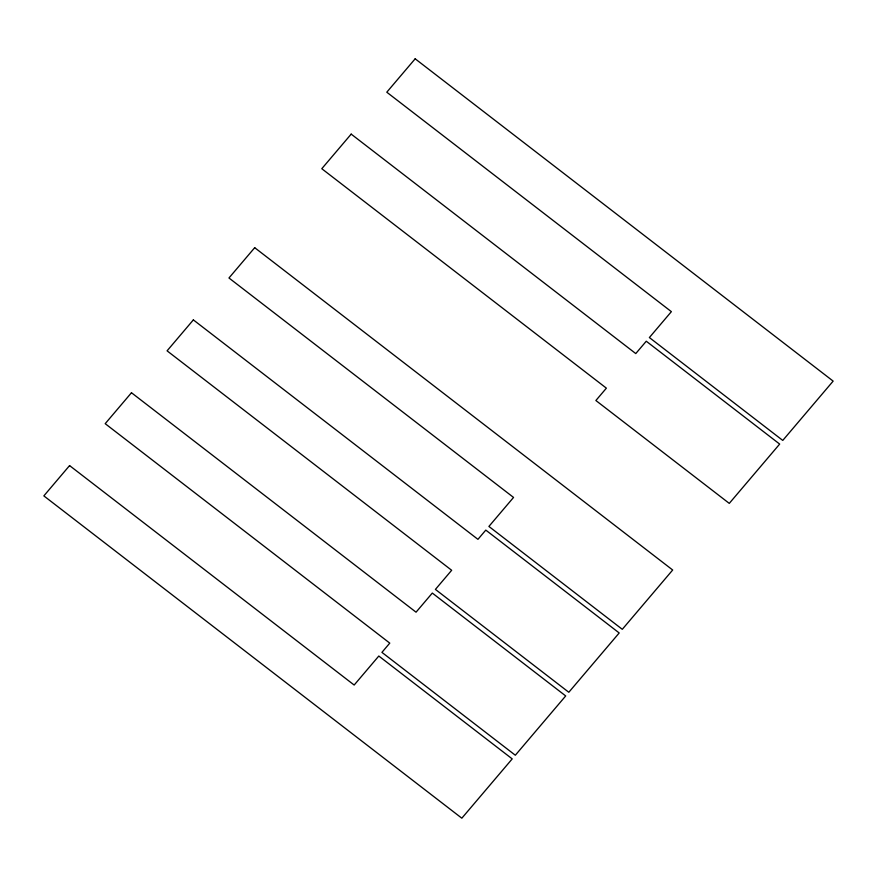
<?xml version="1.0" encoding="UTF-8"?>
<svg xmlns="http://www.w3.org/2000/svg" width="877" height="877" viewBox="0 0 877 877"><rect width="100%" height="100%" fill="white"/><g stroke="black" fill="none" stroke-linecap="round" stroke-linejoin="round"><path stroke-width="1.32" d="M69.579 465.588L43.85 495.889L461.828 818.197L512.212 758.89L378.809 656.029L354.165 685.036L69.579 465.588M131.473 392.743L105.196 423.679L389.772 643.126L381.923 652.367L515.325 755.229L565.698 695.932L432.306 593.071L416.049 612.19L131.473 392.743M193.357 319.897L167.079 350.833L451.666 570.28L435.409 589.41L568.811 692.271L619.195 632.964L485.792 530.103L477.943 539.344L193.357 319.897M254.703 247.687L228.963 277.987L513.549 497.434L488.906 526.441L622.297 629.313L672.681 570.006L254.703 247.687M351.184 134.115L321.793 168.713L606.38 388.16L595.878 400.515L729.28 503.387L779.664 444.08L646.261 341.219L635.77 353.574L351.184 134.115M415.172 58.803L386.79 92.206L671.376 311.653L649.375 337.557L782.766 440.418L833.15 381.111L415.172 58.803"/></g></svg>
